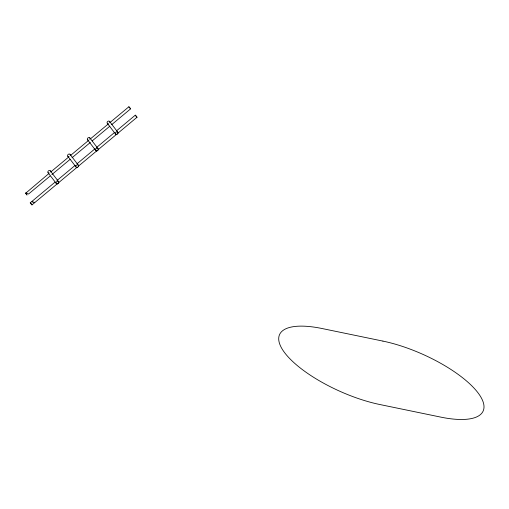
<?xml version="1.0" encoding="UTF-8"?>
<svg xmlns="http://www.w3.org/2000/svg" width="509" height="509" viewBox="0 0 509 509"><rect width="100%" height="100%" fill="white"/><g stroke="black" fill="none" stroke-linecap="round" stroke-linejoin="round"><path stroke-width="0.38" stroke-dasharray="2.54 1.91" d="M33.664 201.564L34.02 201.729M50.206 172.462A1.47 1.19 -37.4 0 1 49.729 172.863M69.956 155.983A1.47 1.19 -37.4 0 1 69.478 156.384M89.699 139.504A1.47 1.19 -37.4 0 1 88.954 140.032M108.971 123.426A1.47 1.19 -37.4 0 1 108.703 123.553"/><path stroke-width="0.76" d="M49.01 173.429L25.895 193.051L28.555 194.018L50.041 176.101M50.836 171.902L68.518 157.147M70.35 155.62L88.636 140.357M90.468 138.83L108.143 124.075M109.976 122.548L128.872 106.782L129.916 107.959L130.616 108.856L111.694 124.648M51.873 174.574L70.185 159.292M72.017 157.765L90.328 142.475M92.161 140.948L109.861 126.175M76.923 167.41L31.978 204.904L30.247 202.83L55.137 182.057M56.963 180.536L75.179 165.336M76.999 163.815L95.215 148.615M96.424 147.604L114.64 132.404M116.459 130.883L135.286 115.174L136.1 116.077M78.138 166.398L137.029 117.255L135.286 115.174M25.844 192.758L26.455 192.637M130.603 108.856L128.872 106.782M137.016 117.248L136.215 116.351M30.247 202.83L31.062 203.734M32.92 201.322C30.241 201.023 34.657 203.785 34.752 202.277M31.991 204.904L31.176 204.001M26.264 193.993C23.796 191.206 28.867 197.059 26.379 194.26M109.569 121.416L117.814 132.219M107.316 123.293L115.568 134.096M89.819 137.894L98.072 148.698M87.567 139.771L95.819 150.575M70.077 154.373L78.322 165.177M67.824 156.25L76.07 167.06M50.327 170.852L58.58 181.656M48.075 172.729L56.327 183.539M48.705 173.073A1.47 1.19 -37.4 0 1 48.323 170.979A1.47 1.19 -37.4 0 1 50.55 171.298M68.454 156.594A1.47 1.19 -37.4 0 1 67.621 155.258A1.47 1.19 -37.4 0 1 69.116 154.017A1.47 1.19 -37.4 0 1 70.318 155.048M88.197 140.115A1.47 1.19 -37.4 0 1 87.389 138.696A1.47 1.19 -37.4 0 1 89.03 137.538A1.47 1.19 -37.4 0 1 90.042 138.811M108.194 123.649A1.47 1.19 -37.4 0 1 107.094 122.383A1.47 1.19 -37.4 0 1 108.691 121.059A1.47 1.19 -37.4 0 1 109.791 122.332M382.933 341.106L322.019 328.515A78.151 27.111 24.1 0 0 284.735 352.826A78.151 27.111 24.1 0 0 379.778 404.509L440.686 417.1A78.151 27.111 24.1 0 0 477.976 392.789A78.151 27.111 24.1 0 0 382.933 341.106M57.275 183.889A1.47 1.19 -37.4 0 0 58.713 181.866A1.47 1.19 -37.4 0 0 56.359 182.031A1.47 1.19 -37.4 0 0 57.275 183.889M77.024 167.41A1.47 1.19 -37.4 0 0 78.462 165.387A1.47 1.19 -37.4 0 0 76.108 165.552A1.47 1.19 -37.4 0 0 77.024 167.41M96.767 150.931A1.47 1.19 -37.4 0 0 98.212 148.908A1.47 1.19 -37.4 0 0 95.857 149.073A1.47 1.19 -37.4 0 0 96.767 150.931M116.516 134.452A1.47 1.19 -37.4 0 0 117.954 132.429A1.47 1.19 -37.4 0 0 115.6 132.595A1.47 1.19 -37.4 0 0 116.516 134.452"/></g></svg>
